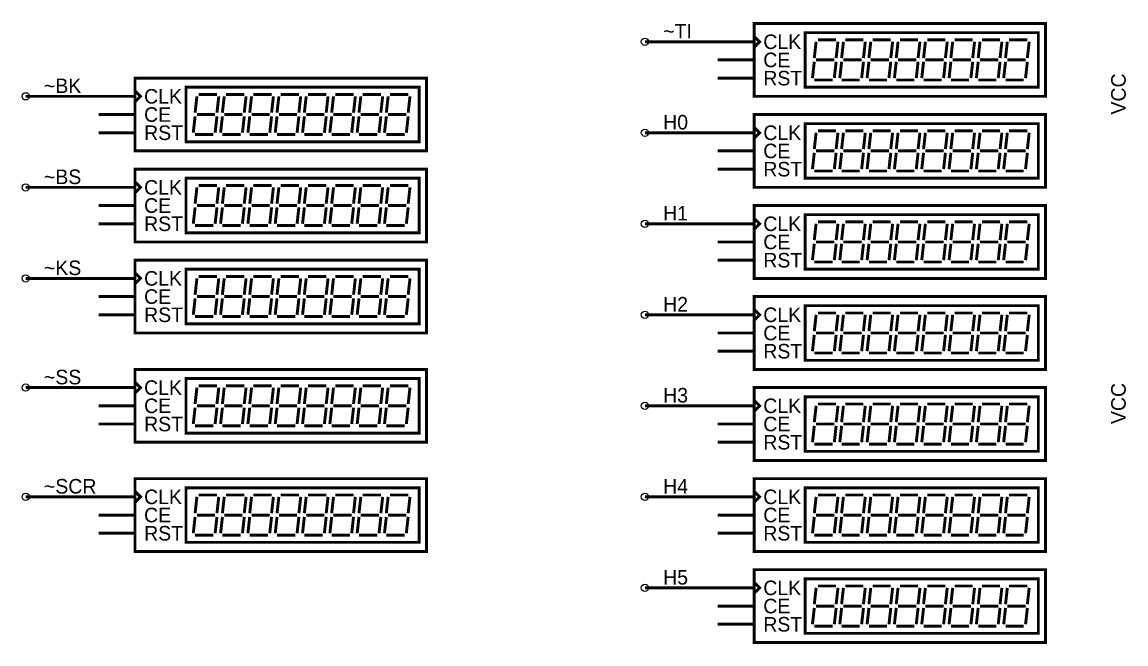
# Model space of a CAD drawing. Header units: inches. Extents: x -20.2 to 17.1, y -12.7 to 4.3.
# Drawn here: x -13.02 to -6.96, y -1.71 to 1.71 of the extents above; entities that cross this region are included whole.
import ezdxf

# ---------------------------------------------------------------- set-up
doc = ezdxf.new("R2010")
doc.units = ezdxf.units.IN
doc.layers.get('0').update_dxf_attribs({"linetype": 'CONTINUOUS'})

msp = doc.modelspace()

# ---------------------------------------------------------------- linework, layer by layer
at = {"const_width": 0.016}
for points in [[(-9, 1.3), (-7.4, 1.3), (-7.4, 1.7), (-9, 1.7), (-9, 1.3)], [(-9, 1.63), (-8.97, 1.6), (-9, 1.57), (-9, 1.63)], [(-8.72, 1.35), (-7.44, 1.35), (-7.44, 1.65), (-8.72, 1.65), (-8.72, 1.35)], [(-9.2, 1.6), (-9.6, 1.6)], [(-9.2, 1.6), (-9, 1.6)], [(-8.66, 1.6), (-8.67, 1.51)], [(-8.65, 1.61), (-8.55, 1.61)], [(-8.54, 1.6), (-8.55, 1.51)], [(-8.51, 1.6), (-8.52, 1.51)], [(-8.5, 1.61), (-8.4, 1.61)], [(-8.39, 1.6), (-8.4, 1.51)], [(-8.36, 1.6), (-8.37, 1.51)], [(-8.35, 1.61), (-8.25, 1.61)], [(-8.24, 1.6), (-8.25, 1.51)], [(-8.21, 1.6), (-8.22, 1.51)], [(-8.2, 1.61), (-8.1, 1.61)], [(-8.09, 1.6), (-8.1, 1.51)], [(-8.06, 1.6), (-8.07, 1.51)], [(-8.05, 1.61), (-7.95, 1.61)], [(-7.94, 1.6), (-7.95, 1.51)], [(-7.91, 1.6), (-7.92, 1.51)], [(-7.9, 1.61), (-7.8, 1.61)], [(-7.79, 1.6), (-7.8, 1.51)], [(-7.76, 1.6), (-7.77, 1.51)], [(-7.75, 1.61), (-7.65, 1.61)], [(-7.64, 1.6), (-7.65, 1.51)], [(-7.61, 1.6), (-7.62, 1.51)], [(-7.6, 1.61), (-7.5, 1.61)], [(-7.49, 1.6), (-7.5, 1.51)], [(-9.2, 1.5), (-9, 1.5)], [(-8.67, 1.49), (-8.68, 1.4)], [(-8.66, 1.5), (-8.56, 1.5)], [(-8.55, 1.49), (-8.56, 1.4)], [(-8.52, 1.49), (-8.53, 1.4)], [(-8.51, 1.5), (-8.41, 1.5)], [(-8.4, 1.49), (-8.41, 1.4)], [(-8.37, 1.49), (-8.38, 1.4)], [(-8.36, 1.5), (-8.26, 1.5)], [(-8.25, 1.49), (-8.26, 1.4)], [(-8.22, 1.49), (-8.23, 1.4)], [(-8.21, 1.5), (-8.11, 1.5)], [(-8.1, 1.49), (-8.11, 1.4)], [(-8.07, 1.49), (-8.08, 1.4)], [(-8.06, 1.5), (-7.96, 1.5)], [(-7.95, 1.49), (-7.96, 1.4)], [(-7.92, 1.49), (-7.93, 1.4)], [(-7.91, 1.5), (-7.81, 1.5)], [(-7.8, 1.49), (-7.81, 1.4)], [(-7.77, 1.49), (-7.78, 1.4)], [(-7.76, 1.5), (-7.66, 1.5)], [(-7.65, 1.49), (-7.66, 1.4)], [(-7.62, 1.49), (-7.63, 1.4)], [(-7.61, 1.5), (-7.51, 1.5)], [(-7.5, 1.49), (-7.51, 1.4)], [(-12.4, 1), (-10.8, 1), (-10.8, 1.4), (-12.4, 1.4), (-12.4, 1)], [(-9.2, 1.4), (-9, 1.4)], [(-8.67, 1.39), (-8.57, 1.39)], [(-8.52, 1.39), (-8.42, 1.39)], [(-8.37, 1.39), (-8.27, 1.39)], [(-8.22, 1.39), (-8.12, 1.39)], [(-8.07, 1.39), (-7.97, 1.39)], [(-7.92, 1.39), (-7.82, 1.39)], [(-7.77, 1.39), (-7.67, 1.39)], [(-7.62, 1.39), (-7.52, 1.39)], [(-12.4, 1.33), (-12.37, 1.3), (-12.4, 1.27), (-12.4, 1.33)], [(-12.12, 1.05), (-10.84, 1.05), (-10.84, 1.35), (-12.12, 1.35), (-12.12, 1.05)], [(-12.6, 1.3), (-13, 1.3)], [(-12.6, 1.3), (-12.4, 1.3)], [(-12.06, 1.3), (-12.07, 1.21)], [(-12.05, 1.31), (-11.95, 1.31)], [(-11.94, 1.3), (-11.95, 1.21)], [(-11.91, 1.3), (-11.92, 1.21)], [(-11.9, 1.31), (-11.8, 1.31)], [(-11.79, 1.3), (-11.8, 1.21)], [(-11.76, 1.3), (-11.77, 1.21)], [(-11.75, 1.31), (-11.65, 1.31)], [(-11.64, 1.3), (-11.65, 1.21)], [(-11.61, 1.3), (-11.62, 1.21)], [(-11.6, 1.31), (-11.5, 1.31)], [(-11.49, 1.3), (-11.5, 1.21)], [(-11.46, 1.3), (-11.47, 1.21)], [(-11.45, 1.31), (-11.35, 1.31)], [(-11.34, 1.3), (-11.35, 1.21)], [(-11.31, 1.3), (-11.32, 1.21)], [(-11.3, 1.31), (-11.2, 1.31)], [(-11.19, 1.3), (-11.2, 1.21)], [(-11.16, 1.3), (-11.17, 1.21)], [(-11.15, 1.31), (-11.05, 1.31)], [(-11.04, 1.3), (-11.05, 1.21)], [(-11.01, 1.3), (-11.02, 1.21)], [(-11, 1.31), (-10.9, 1.31)], [(-10.89, 1.3), (-10.9, 1.21)], [(-12.6, 1.2), (-12.4, 1.2)], [(-12.07, 1.19), (-12.08, 1.1)], [(-12.06, 1.2), (-11.96, 1.2)], [(-11.95, 1.19), (-11.96, 1.1)], [(-11.92, 1.19), (-11.93, 1.1)], [(-11.91, 1.2), (-11.81, 1.2)], [(-11.8, 1.19), (-11.81, 1.1)], [(-11.77, 1.19), (-11.78, 1.1)], [(-11.76, 1.2), (-11.66, 1.2)], [(-11.65, 1.19), (-11.66, 1.1)], [(-11.62, 1.19), (-11.63, 1.1)], [(-11.61, 1.2), (-11.51, 1.2)], [(-11.5, 1.19), (-11.51, 1.1)], [(-11.47, 1.19), (-11.48, 1.1)], [(-11.46, 1.2), (-11.36, 1.2)], [(-11.35, 1.19), (-11.36, 1.1)], [(-11.32, 1.19), (-11.33, 1.1)], [(-11.31, 1.2), (-11.21, 1.2)], [(-11.2, 1.19), (-11.21, 1.1)], [(-11.17, 1.19), (-11.18, 1.1)], [(-11.16, 1.2), (-11.06, 1.2)], [(-11.05, 1.19), (-11.06, 1.1)], [(-11.02, 1.19), (-11.03, 1.1)], [(-11.01, 1.2), (-10.91, 1.2)], [(-10.9, 1.19), (-10.91, 1.1)], [(-9, 0.8), (-7.4, 0.8), (-7.4, 1.2), (-9, 1.2), (-9, 0.8)], [(-8.72, 0.85), (-7.44, 0.85), (-7.44, 1.15), (-8.72, 1.15), (-8.72, 0.85)], [(-12.6, 1.1), (-12.4, 1.1)], [(-12.07, 1.09), (-11.97, 1.09)], [(-11.92, 1.09), (-11.82, 1.09)], [(-11.77, 1.09), (-11.67, 1.09)], [(-11.62, 1.09), (-11.52, 1.09)], [(-11.47, 1.09), (-11.37, 1.09)], [(-11.32, 1.09), (-11.22, 1.09)], [(-11.17, 1.09), (-11.07, 1.09)], [(-11.02, 1.09), (-10.92, 1.09)], [(-9.2, 1.1), (-9.6, 1.1)], [(-9.2, 1.1), (-9, 1.1)], [(-9, 1.13), (-8.97, 1.1), (-9, 1.07), (-9, 1.13)], [(-8.66, 1.1), (-8.67, 1.01)], [(-8.65, 1.11), (-8.55, 1.11)], [(-8.54, 1.1), (-8.55, 1.01)], [(-8.51, 1.1), (-8.52, 1.01)], [(-8.5, 1.11), (-8.4, 1.11)], [(-8.39, 1.1), (-8.4, 1.01)], [(-8.36, 1.1), (-8.37, 1.01)], [(-8.35, 1.11), (-8.25, 1.11)], [(-8.24, 1.1), (-8.25, 1.01)], [(-8.21, 1.1), (-8.22, 1.01)], [(-8.2, 1.11), (-8.1, 1.11)], [(-8.09, 1.1), (-8.1, 1.01)], [(-8.06, 1.1), (-8.07, 1.01)], [(-8.05, 1.11), (-7.95, 1.11)], [(-7.94, 1.1), (-7.95, 1.01)], [(-7.91, 1.1), (-7.92, 1.01)], [(-7.9, 1.11), (-7.8, 1.11)], [(-7.79, 1.1), (-7.8, 1.01)], [(-7.76, 1.1), (-7.77, 1.01)], [(-7.75, 1.11), (-7.65, 1.11)], [(-7.64, 1.1), (-7.65, 1.01)], [(-7.61, 1.1), (-7.62, 1.01)], [(-7.6, 1.11), (-7.5, 1.11)], [(-7.49, 1.1), (-7.5, 1.01)], [(-9.2, 1), (-9, 1)], [(-8.67, 0.99), (-8.68, 0.9)], [(-8.66, 1), (-8.56, 1)], [(-8.55, 0.99), (-8.56, 0.9)], [(-8.52, 0.99), (-8.53, 0.9)], [(-8.51, 1), (-8.41, 1)], [(-8.4, 0.99), (-8.41, 0.9)], [(-8.37, 0.99), (-8.38, 0.9)], [(-8.36, 1), (-8.26, 1)], [(-8.25, 0.99), (-8.26, 0.9)], [(-8.22, 0.99), (-8.23, 0.9)], [(-8.21, 1), (-8.11, 1)], [(-8.1, 0.99), (-8.11, 0.9)], [(-8.07, 0.99), (-8.08, 0.9)], [(-8.06, 1), (-7.96, 1)], [(-7.95, 0.99), (-7.96, 0.9)], [(-7.92, 0.99), (-7.93, 0.9)], [(-7.91, 1), (-7.81, 1)], [(-7.8, 0.99), (-7.81, 0.9)], [(-7.77, 0.99), (-7.78, 0.9)], [(-7.76, 1), (-7.66, 1)], [(-7.65, 0.99), (-7.66, 0.9)], [(-7.62, 0.99), (-7.63, 0.9)], [(-7.61, 1), (-7.51, 1)], [(-7.5, 0.99), (-7.51, 0.9)], [(-12.4, 0.5), (-10.8, 0.5), (-10.8, 0.9), (-12.4, 0.9), (-12.4, 0.5)], [(-12.12, 0.55), (-10.84, 0.55), (-10.84, 0.85), (-12.12, 0.85), (-12.12, 0.55)], [(-9.2, 0.9), (-9, 0.9)], [(-8.67, 0.89), (-8.57, 0.89)], [(-8.52, 0.89), (-8.42, 0.89)], [(-8.37, 0.89), (-8.27, 0.89)], [(-8.22, 0.89), (-8.12, 0.89)], [(-8.07, 0.89), (-7.97, 0.89)], [(-7.92, 0.89), (-7.82, 0.89)], [(-7.77, 0.89), (-7.67, 0.89)], [(-7.62, 0.89), (-7.52, 0.89)], [(-12.6, 0.8), (-13, 0.8)], [(-12.6, 0.8), (-12.4, 0.8)], [(-12.4, 0.83), (-12.37, 0.8), (-12.4, 0.77), (-12.4, 0.83)], [(-12.06, 0.8), (-12.07, 0.71)], [(-12.05, 0.81), (-11.95, 0.81)], [(-11.94, 0.8), (-11.95, 0.71)], [(-11.91, 0.8), (-11.92, 0.71)], [(-11.9, 0.81), (-11.8, 0.81)], [(-11.79, 0.8), (-11.8, 0.71)], [(-11.76, 0.8), (-11.77, 0.71)], [(-11.75, 0.81), (-11.65, 0.81)], [(-11.64, 0.8), (-11.65, 0.71)], [(-11.61, 0.8), (-11.62, 0.71)], [(-11.6, 0.81), (-11.5, 0.81)], [(-11.49, 0.8), (-11.5, 0.71)], [(-11.46, 0.8), (-11.47, 0.71)], [(-11.45, 0.81), (-11.35, 0.81)], [(-11.34, 0.8), (-11.35, 0.71)], [(-11.31, 0.8), (-11.32, 0.71)], [(-11.3, 0.81), (-11.2, 0.81)], [(-11.19, 0.8), (-11.2, 0.71)], [(-11.16, 0.8), (-11.17, 0.71)], [(-11.15, 0.81), (-11.05, 0.81)], [(-11.04, 0.8), (-11.05, 0.71)], [(-11.01, 0.8), (-11.02, 0.71)], [(-11, 0.81), (-10.9, 0.81)], [(-10.89, 0.8), (-10.9, 0.71)], [(-12.6, 0.7), (-12.4, 0.7)], [(-12.07, 0.69), (-12.08, 0.6)], [(-12.06, 0.7), (-11.96, 0.7)], [(-11.95, 0.69), (-11.96, 0.6)], [(-11.92, 0.69), (-11.93, 0.6)], [(-11.91, 0.7), (-11.81, 0.7)], [(-11.8, 0.69), (-11.81, 0.6)], [(-11.77, 0.69), (-11.78, 0.6)], [(-11.76, 0.7), (-11.66, 0.7)], [(-11.65, 0.69), (-11.66, 0.6)], [(-11.62, 0.69), (-11.63, 0.6)], [(-11.61, 0.7), (-11.51, 0.7)], [(-11.5, 0.69), (-11.51, 0.6)], [(-11.47, 0.69), (-11.48, 0.6)], [(-11.46, 0.7), (-11.36, 0.7)], [(-11.35, 0.69), (-11.36, 0.6)], [(-11.32, 0.69), (-11.33, 0.6)], [(-11.31, 0.7), (-11.21, 0.7)], [(-11.2, 0.69), (-11.21, 0.6)], [(-11.17, 0.69), (-11.18, 0.6)], [(-11.16, 0.7), (-11.06, 0.7)], [(-11.05, 0.69), (-11.06, 0.6)], [(-11.02, 0.69), (-11.03, 0.6)], [(-11.01, 0.7), (-10.91, 0.7)], [(-10.9, 0.69), (-10.91, 0.6)], [(-9, 0.3), (-7.4, 0.3), (-7.4, 0.7), (-9, 0.7), (-9, 0.3)], [(-12.6, 0.6), (-12.4, 0.6)], [(-9.2, 0.6), (-9.6, 0.6)], [(-9.2, 0.6), (-9, 0.6)], [(-9, 0.63), (-8.97, 0.6), (-9, 0.57), (-9, 0.63)], [(-8.72, 0.35), (-7.44, 0.35), (-7.44, 0.65), (-8.72, 0.65), (-8.72, 0.35)], [(-8.66, 0.6), (-8.67, 0.51)], [(-8.65, 0.61), (-8.55, 0.61)], [(-8.54, 0.6), (-8.55, 0.51)], [(-8.51, 0.6), (-8.52, 0.51)], [(-8.5, 0.61), (-8.4, 0.61)], [(-8.39, 0.6), (-8.4, 0.51)], [(-8.36, 0.6), (-8.37, 0.51)], [(-8.35, 0.61), (-8.25, 0.61)], [(-8.24, 0.6), (-8.25, 0.51)], [(-8.21, 0.6), (-8.22, 0.51)], [(-8.2, 0.61), (-8.1, 0.61)], [(-8.09, 0.6), (-8.1, 0.51)], [(-8.06, 0.6), (-8.07, 0.51)], [(-8.05, 0.61), (-7.95, 0.61)], [(-7.94, 0.6), (-7.95, 0.51)], [(-7.91, 0.6), (-7.92, 0.51)], [(-7.9, 0.61), (-7.8, 0.61)], [(-7.79, 0.6), (-7.8, 0.51)], [(-7.76, 0.6), (-7.77, 0.51)], [(-7.75, 0.61), (-7.65, 0.61)], [(-7.64, 0.6), (-7.65, 0.51)], [(-7.61, 0.6), (-7.62, 0.51)], [(-7.6, 0.61), (-7.5, 0.61)], [(-7.49, 0.6), (-7.5, 0.51)], [(-12.07, 0.59), (-11.97, 0.59)], [(-11.92, 0.59), (-11.82, 0.59)], [(-11.77, 0.59), (-11.67, 0.59)], [(-11.62, 0.59), (-11.52, 0.59)], [(-11.47, 0.59), (-11.37, 0.59)], [(-11.32, 0.59), (-11.22, 0.59)], [(-11.17, 0.59), (-11.07, 0.59)], [(-11.02, 0.59), (-10.92, 0.59)], [(-9.2, 0.5), (-9, 0.5)], [(-8.67, 0.49), (-8.68, 0.4)], [(-8.66, 0.5), (-8.56, 0.5)], [(-8.55, 0.49), (-8.56, 0.4)], [(-8.52, 0.49), (-8.53, 0.4)], [(-8.51, 0.5), (-8.41, 0.5)], [(-8.4, 0.49), (-8.41, 0.4)], [(-8.37, 0.49), (-8.38, 0.4)], [(-8.36, 0.5), (-8.26, 0.5)], [(-8.25, 0.49), (-8.26, 0.4)], [(-8.22, 0.49), (-8.23, 0.4)], [(-8.21, 0.5), (-8.11, 0.5)], [(-8.1, 0.49), (-8.11, 0.4)], [(-8.07, 0.49), (-8.08, 0.4)], [(-8.06, 0.5), (-7.96, 0.5)], [(-7.95, 0.49), (-7.96, 0.4)], [(-7.92, 0.49), (-7.93, 0.4)], [(-7.91, 0.5), (-7.81, 0.5)], [(-7.8, 0.49), (-7.81, 0.4)], [(-7.77, 0.49), (-7.78, 0.4)], [(-7.76, 0.5), (-7.66, 0.5)], [(-7.65, 0.49), (-7.66, 0.4)], [(-7.62, 0.49), (-7.63, 0.4)], [(-7.61, 0.5), (-7.51, 0.5)], [(-7.5, 0.49), (-7.51, 0.4)], [(-12.4, 0), (-10.8, 0), (-10.8, 0.4), (-12.4, 0.4), (-12.4, 0)], [(-9.2, 0.4), (-9, 0.4)], [(-8.67, 0.39), (-8.57, 0.39)], [(-8.52, 0.39), (-8.42, 0.39)], [(-8.37, 0.39), (-8.27, 0.39)], [(-8.22, 0.39), (-8.12, 0.39)], [(-8.07, 0.39), (-7.97, 0.39)], [(-7.92, 0.39), (-7.82, 0.39)], [(-7.77, 0.39), (-7.67, 0.39)], [(-7.62, 0.39), (-7.52, 0.39)], [(-12.6, 0.3), (-13, 0.3)], [(-12.6, 0.3), (-12.4, 0.3)], [(-12.4, 0.33), (-12.37, 0.3), (-12.4, 0.27), (-12.4, 0.33)], [(-12.12, 0.05), (-10.84, 0.05), (-10.84, 0.35), (-12.12, 0.35), (-12.12, 0.05)], [(-12.06, 0.3), (-12.07, 0.21)], [(-12.05, 0.31), (-11.95, 0.31)], [(-11.94, 0.3), (-11.95, 0.21)], [(-11.91, 0.3), (-11.92, 0.21)], [(-11.9, 0.31), (-11.8, 0.31)], [(-11.79, 0.3), (-11.8, 0.21)], [(-11.76, 0.3), (-11.77, 0.21)], [(-11.75, 0.31), (-11.65, 0.31)], [(-11.64, 0.3), (-11.65, 0.21)], [(-11.61, 0.3), (-11.62, 0.21)], [(-11.6, 0.31), (-11.5, 0.31)], [(-11.49, 0.3), (-11.5, 0.21)], [(-11.46, 0.3), (-11.47, 0.21)], [(-11.45, 0.31), (-11.35, 0.31)], [(-11.34, 0.3), (-11.35, 0.21)], [(-11.31, 0.3), (-11.32, 0.21)], [(-11.3, 0.31), (-11.2, 0.31)], [(-11.19, 0.3), (-11.2, 0.21)], [(-11.16, 0.3), (-11.17, 0.21)], [(-11.15, 0.31), (-11.05, 0.31)], [(-11.04, 0.3), (-11.05, 0.21)], [(-11.01, 0.3), (-11.02, 0.21)], [(-11, 0.31), (-10.9, 0.31)], [(-10.89, 0.3), (-10.9, 0.21)], [(-12.6, 0.2), (-12.4, 0.2)], [(-12.07, 0.19), (-12.08, 0.1)], [(-12.06, 0.2), (-11.96, 0.2)], [(-11.95, 0.19), (-11.96, 0.1)], [(-11.92, 0.19), (-11.93, 0.1)], [(-11.91, 0.2), (-11.81, 0.2)], [(-11.8, 0.19), (-11.81, 0.1)], [(-11.77, 0.19), (-11.78, 0.1)], [(-11.76, 0.2), (-11.66, 0.2)], [(-11.65, 0.19), (-11.66, 0.1)], [(-11.62, 0.19), (-11.63, 0.1)], [(-11.61, 0.2), (-11.51, 0.2)], [(-11.5, 0.19), (-11.51, 0.1)], [(-11.47, 0.19), (-11.48, 0.1)], [(-11.46, 0.2), (-11.36, 0.2)], [(-11.35, 0.19), (-11.36, 0.1)], [(-11.32, 0.19), (-11.33, 0.1)], [(-11.31, 0.2), (-11.21, 0.2)], [(-11.2, 0.19), (-11.21, 0.1)], [(-11.17, 0.19), (-11.18, 0.1)], [(-11.16, 0.2), (-11.06, 0.2)], [(-11.05, 0.19), (-11.06, 0.1)], [(-11.02, 0.19), (-11.03, 0.1)], [(-11.01, 0.2), (-10.91, 0.2)], [(-10.9, 0.19), (-10.91, 0.1)], [(-9, -0.2), (-7.4, -0.2), (-7.4, 0.2), (-9, 0.2), (-9, -0.2)], [(-9, 0.13), (-8.97, 0.1), (-9, 0.07), (-9, 0.13)], [(-8.72, -0.15), (-7.44, -0.15), (-7.44, 0.15), (-8.72, 0.15), (-8.72, -0.15)], [(-12.6, 0.1), (-12.4, 0.1)], [(-12.07, 0.09), (-11.97, 0.09)], [(-11.92, 0.09), (-11.82, 0.09)], [(-11.77, 0.09), (-11.67, 0.09)], [(-11.62, 0.09), (-11.52, 0.09)], [(-11.47, 0.09), (-11.37, 0.09)], [(-11.32, 0.09), (-11.22, 0.09)], [(-11.17, 0.09), (-11.07, 0.09)], [(-11.02, 0.09), (-10.92, 0.09)], [(-9.2, 0.1), (-9.6, 0.1)], [(-9.2, 0.1), (-9, 0.1)], [(-8.66, 0.1), (-8.67, 0.01)], [(-8.65, 0.11), (-8.55, 0.11)], [(-8.54, 0.1), (-8.55, 0.01)], [(-8.51, 0.1), (-8.52, 0.01)], [(-8.5, 0.11), (-8.4, 0.11)], [(-8.39, 0.1), (-8.4, 0.01)], [(-8.36, 0.1), (-8.37, 0.01)], [(-8.35, 0.11), (-8.25, 0.11)], [(-8.24, 0.1), (-8.25, 0.01)], [(-8.21, 0.1), (-8.22, 0.01)], [(-8.2, 0.11), (-8.1, 0.11)], [(-8.09, 0.1), (-8.1, 0.01)], [(-8.06, 0.1), (-8.07, 0.01)], [(-8.05, 0.11), (-7.95, 0.11)], [(-7.94, 0.1), (-7.95, 0.01)], [(-7.91, 0.1), (-7.92, 0.01)], [(-7.9, 0.11), (-7.8, 0.11)], [(-7.79, 0.1), (-7.8, 0.01)], [(-7.76, 0.1), (-7.77, 0.01)], [(-7.75, 0.11), (-7.65, 0.11)], [(-7.64, 0.1), (-7.65, 0.01)], [(-7.61, 0.1), (-7.62, 0.01)], [(-7.6, 0.11), (-7.5, 0.11)], [(-7.49, 0.1), (-7.5, 0.01)], [(-9.2, 0), (-9, 0)], [(-8.66, 0), (-8.56, 0)], [(-8.51, 0), (-8.41, 0)], [(-8.36, 0), (-8.26, 0)], [(-8.21, 0), (-8.11, 0)], [(-8.06, 0), (-7.96, 0)], [(-7.91, 0), (-7.81, 0)], [(-7.76, 0), (-7.66, 0)], [(-7.61, 0), (-7.51, 0)], [(-8.67, -0.01), (-8.68, -0.1)], [(-8.55, -0.01), (-8.56, -0.1)], [(-8.52, -0.01), (-8.53, -0.1)], [(-8.4, -0.01), (-8.41, -0.1)], [(-8.37, -0.01), (-8.38, -0.1)], [(-8.25, -0.01), (-8.26, -0.1)], [(-8.22, -0.01), (-8.23, -0.1)], [(-8.1, -0.01), (-8.11, -0.1)], [(-8.07, -0.01), (-8.08, -0.1)], [(-7.95, -0.01), (-7.96, -0.1)], [(-7.92, -0.01), (-7.93, -0.1)], [(-7.8, -0.01), (-7.81, -0.1)], [(-7.77, -0.01), (-7.78, -0.1)], [(-7.65, -0.01), (-7.66, -0.1)], [(-7.62, -0.01), (-7.63, -0.1)], [(-7.5, -0.01), (-7.51, -0.1)], [(-9.2, -0.1), (-9, -0.1)], [(-8.67, -0.11), (-8.57, -0.11)], [(-8.52, -0.11), (-8.42, -0.11)], [(-8.37, -0.11), (-8.27, -0.11)], [(-8.22, -0.11), (-8.12, -0.11)], [(-8.07, -0.11), (-7.97, -0.11)], [(-7.92, -0.11), (-7.82, -0.11)], [(-7.77, -0.11), (-7.67, -0.11)], [(-7.62, -0.11), (-7.52, -0.11)], [(-12.4, -0.6), (-10.8, -0.6), (-10.8, -0.2), (-12.4, -0.2), (-12.4, -0.6)], [(-12.12, -0.55), (-10.84, -0.55), (-10.84, -0.25), (-12.12, -0.25), (-12.12, -0.55)], [(-12.6, -0.3), (-13, -0.3)], [(-12.6, -0.3), (-12.4, -0.3)], [(-12.4, -0.27), (-12.37, -0.3), (-12.4, -0.33), (-12.4, -0.27)], [(-12.06, -0.3), (-12.07, -0.39)], [(-12.05, -0.29), (-11.95, -0.29)], [(-11.94, -0.3), (-11.95, -0.39)], [(-11.91, -0.3), (-11.92, -0.39)], [(-11.9, -0.29), (-11.8, -0.29)], [(-11.79, -0.3), (-11.8, -0.39)], [(-11.76, -0.3), (-11.77, -0.39)], [(-11.75, -0.29), (-11.65, -0.29)], [(-11.64, -0.3), (-11.65, -0.39)], [(-11.61, -0.3), (-11.62, -0.39)], [(-11.6, -0.29), (-11.5, -0.29)], [(-11.49, -0.3), (-11.5, -0.39)], [(-11.46, -0.3), (-11.47, -0.39)], [(-11.45, -0.29), (-11.35, -0.29)], [(-11.34, -0.3), (-11.35, -0.39)], [(-11.31, -0.3), (-11.32, -0.39)], [(-11.3, -0.29), (-11.2, -0.29)], [(-11.19, -0.3), (-11.2, -0.39)], [(-11.16, -0.3), (-11.17, -0.39)], [(-11.15, -0.29), (-11.05, -0.29)], [(-11.04, -0.3), (-11.05, -0.39)], [(-11.01, -0.3), (-11.02, -0.39)], [(-11, -0.29), (-10.9, -0.29)], [(-10.89, -0.3), (-10.9, -0.39)], [(-9, -0.7), (-7.4, -0.7), (-7.4, -0.3), (-9, -0.3), (-9, -0.7)], [(-9, -0.37), (-8.97, -0.4), (-9, -0.43), (-9, -0.37)], [(-8.72, -0.65), (-7.44, -0.65), (-7.44, -0.35), (-8.72, -0.35), (-8.72, -0.65)], [(-12.6, -0.4), (-12.4, -0.4)], [(-12.07, -0.41), (-12.08, -0.5)], [(-12.06, -0.4), (-11.96, -0.4)], [(-11.95, -0.41), (-11.96, -0.5)], [(-11.92, -0.41), (-11.93, -0.5)], [(-11.91, -0.4), (-11.81, -0.4)], [(-11.8, -0.41), (-11.81, -0.5)], [(-11.77, -0.41), (-11.78, -0.5)], [(-11.76, -0.4), (-11.66, -0.4)], [(-11.65, -0.41), (-11.66, -0.5)], [(-11.62, -0.41), (-11.63, -0.5)], [(-11.61, -0.4), (-11.51, -0.4)], [(-11.5, -0.41), (-11.51, -0.5)], [(-11.47, -0.41), (-11.48, -0.5)], [(-11.46, -0.4), (-11.36, -0.4)], [(-11.35, -0.41), (-11.36, -0.5)], [(-11.32, -0.41), (-11.33, -0.5)], [(-11.31, -0.4), (-11.21, -0.4)], [(-11.2, -0.41), (-11.21, -0.5)], [(-11.17, -0.41), (-11.18, -0.5)], [(-11.16, -0.4), (-11.06, -0.4)], [(-11.05, -0.41), (-11.06, -0.5)], [(-11.02, -0.41), (-11.03, -0.5)], [(-11.01, -0.4), (-10.91, -0.4)], [(-10.9, -0.41), (-10.91, -0.5)], [(-9.2, -0.4), (-9.6, -0.4)], [(-9.2, -0.4), (-9, -0.4)], [(-8.66, -0.4), (-8.67, -0.49)], [(-8.65, -0.39), (-8.55, -0.39)], [(-8.54, -0.4), (-8.55, -0.49)], [(-8.51, -0.4), (-8.52, -0.49)], [(-8.5, -0.39), (-8.4, -0.39)], [(-8.39, -0.4), (-8.4, -0.49)], [(-8.36, -0.4), (-8.37, -0.49)], [(-8.35, -0.39), (-8.25, -0.39)], [(-8.24, -0.4), (-8.25, -0.49)], [(-8.21, -0.4), (-8.22, -0.49)], [(-8.2, -0.39), (-8.1, -0.39)], [(-8.09, -0.4), (-8.1, -0.49)], [(-8.06, -0.4), (-8.07, -0.49)], [(-8.05, -0.39), (-7.95, -0.39)], [(-7.94, -0.4), (-7.95, -0.49)], [(-7.91, -0.4), (-7.92, -0.49)], [(-7.9, -0.39), (-7.8, -0.39)], [(-7.79, -0.4), (-7.8, -0.49)], [(-7.76, -0.4), (-7.77, -0.49)], [(-7.75, -0.39), (-7.65, -0.39)], [(-7.64, -0.4), (-7.65, -0.49)], [(-7.61, -0.4), (-7.62, -0.49)], [(-7.6, -0.39), (-7.5, -0.39)], [(-7.49, -0.4), (-7.5, -0.49)], [(-12.6, -0.5), (-12.4, -0.5)], [(-12.07, -0.51), (-11.97, -0.51)], [(-11.92, -0.51), (-11.82, -0.51)], [(-11.77, -0.51), (-11.67, -0.51)], [(-11.62, -0.51), (-11.52, -0.51)], [(-11.47, -0.51), (-11.37, -0.51)], [(-11.32, -0.51), (-11.22, -0.51)], [(-11.17, -0.51), (-11.07, -0.51)], [(-11.02, -0.51), (-10.92, -0.51)], [(-9.2, -0.5), (-9, -0.5)], [(-8.67, -0.51), (-8.68, -0.6)], [(-8.66, -0.5), (-8.56, -0.5)], [(-8.55, -0.51), (-8.56, -0.6)], [(-8.52, -0.51), (-8.53, -0.6)], [(-8.51, -0.5), (-8.41, -0.5)], [(-8.4, -0.51), (-8.41, -0.6)], [(-8.37, -0.51), (-8.38, -0.6)], [(-8.36, -0.5), (-8.26, -0.5)], [(-8.25, -0.51), (-8.26, -0.6)], [(-8.22, -0.51), (-8.23, -0.6)], [(-8.21, -0.5), (-8.11, -0.5)], [(-8.1, -0.51), (-8.11, -0.6)], [(-8.07, -0.51), (-8.08, -0.6)], [(-8.06, -0.5), (-7.96, -0.5)], [(-7.95, -0.51), (-7.96, -0.6)], [(-7.92, -0.51), (-7.93, -0.6)], [(-7.91, -0.5), (-7.81, -0.5)], [(-7.8, -0.51), (-7.81, -0.6)], [(-7.77, -0.51), (-7.78, -0.6)], [(-7.76, -0.5), (-7.66, -0.5)], [(-7.65, -0.51), (-7.66, -0.6)], [(-7.62, -0.51), (-7.63, -0.6)], [(-7.61, -0.5), (-7.51, -0.5)], [(-7.5, -0.51), (-7.51, -0.6)], [(-9.2, -0.6), (-9, -0.6)], [(-8.67, -0.61), (-8.57, -0.61)], [(-8.52, -0.61), (-8.42, -0.61)], [(-8.37, -0.61), (-8.27, -0.61)], [(-8.22, -0.61), (-8.12, -0.61)], [(-8.07, -0.61), (-7.97, -0.61)], [(-7.92, -0.61), (-7.82, -0.61)], [(-7.77, -0.61), (-7.67, -0.61)], [(-7.62, -0.61), (-7.52, -0.61)], [(-12.4, -1.2), (-10.8, -1.2), (-10.8, -0.8), (-12.4, -0.8), (-12.4, -1.2)], [(-12.12, -1.15), (-10.84, -1.15), (-10.84, -0.85), (-12.12, -0.85), (-12.12, -1.15)], [(-9, -1.2), (-7.4, -1.2), (-7.4, -0.8), (-9, -0.8), (-9, -1.2)], [(-8.72, -1.15), (-7.44, -1.15), (-7.44, -0.85), (-8.72, -0.85), (-8.72, -1.15)], [(-12.6, -0.9), (-13, -0.9)], [(-12.6, -0.9), (-12.4, -0.9)], [(-12.4, -0.87), (-12.37, -0.9), (-12.4, -0.93), (-12.4, -0.87)], [(-12.06, -0.9), (-12.07, -0.99)], [(-12.05, -0.89), (-11.95, -0.89)], [(-11.94, -0.9), (-11.95, -0.99)], [(-11.91, -0.9), (-11.92, -0.99)], [(-11.9, -0.89), (-11.8, -0.89)], [(-11.79, -0.9), (-11.8, -0.99)], [(-11.76, -0.9), (-11.77, -0.99)], [(-11.75, -0.89), (-11.65, -0.89)], [(-11.64, -0.9), (-11.65, -0.99)], [(-11.61, -0.9), (-11.62, -0.99)], [(-11.6, -0.89), (-11.5, -0.89)], [(-11.49, -0.9), (-11.5, -0.99)], [(-11.46, -0.9), (-11.47, -0.99)], [(-11.45, -0.89), (-11.35, -0.89)], [(-11.34, -0.9), (-11.35, -0.99)], [(-11.31, -0.9), (-11.32, -0.99)], [(-11.3, -0.89), (-11.2, -0.89)], [(-11.19, -0.9), (-11.2, -0.99)], [(-11.16, -0.9), (-11.17, -0.99)], [(-11.15, -0.89), (-11.05, -0.89)], [(-11.04, -0.9), (-11.05, -0.99)], [(-11.01, -0.9), (-11.02, -0.99)], [(-11, -0.89), (-10.9, -0.89)], [(-10.89, -0.9), (-10.9, -0.99)], [(-9.2, -0.9), (-9.6, -0.9)], [(-9.2, -0.9), (-9, -0.9)], [(-9, -0.87), (-8.97, -0.9), (-9, -0.93), (-9, -0.87)], [(-8.66, -0.9), (-8.67, -0.99)], [(-8.65, -0.89), (-8.55, -0.89)], [(-8.54, -0.9), (-8.55, -0.99)], [(-8.51, -0.9), (-8.52, -0.99)], [(-8.5, -0.89), (-8.4, -0.89)], [(-8.39, -0.9), (-8.4, -0.99)], [(-8.36, -0.9), (-8.37, -0.99)], [(-8.35, -0.89), (-8.25, -0.89)], [(-8.24, -0.9), (-8.25, -0.99)], [(-8.21, -0.9), (-8.22, -0.99)], [(-8.2, -0.89), (-8.1, -0.89)], [(-8.09, -0.9), (-8.1, -0.99)], [(-8.06, -0.9), (-8.07, -0.99)], [(-8.05, -0.89), (-7.95, -0.89)], [(-7.94, -0.9), (-7.95, -0.99)], [(-7.91, -0.9), (-7.92, -0.99)], [(-7.9, -0.89), (-7.8, -0.89)], [(-7.79, -0.9), (-7.8, -0.99)], [(-7.76, -0.9), (-7.77, -0.99)], [(-7.75, -0.89), (-7.65, -0.89)], [(-7.64, -0.9), (-7.65, -0.99)], [(-7.61, -0.9), (-7.62, -0.99)], [(-7.6, -0.89), (-7.5, -0.89)], [(-7.49, -0.9), (-7.5, -0.99)], [(-12.6, -1), (-12.4, -1)], [(-12.07, -1.01), (-12.08, -1.1)], [(-12.06, -1), (-11.96, -1)], [(-11.95, -1.01), (-11.96, -1.1)], [(-11.92, -1.01), (-11.93, -1.1)], [(-11.91, -1), (-11.81, -1)], [(-11.8, -1.01), (-11.81, -1.1)], [(-11.77, -1.01), (-11.78, -1.1)], [(-11.76, -1), (-11.66, -1)], [(-11.65, -1.01), (-11.66, -1.1)], [(-11.62, -1.01), (-11.63, -1.1)], [(-11.61, -1), (-11.51, -1)], [(-11.5, -1.01), (-11.51, -1.1)], [(-11.47, -1.01), (-11.48, -1.1)], [(-11.46, -1), (-11.36, -1)], [(-11.35, -1.01), (-11.36, -1.1)], [(-11.32, -1.01), (-11.33, -1.1)], [(-11.31, -1), (-11.21, -1)], [(-11.2, -1.01), (-11.21, -1.1)], [(-11.17, -1.01), (-11.18, -1.1)], [(-11.16, -1), (-11.06, -1)], [(-11.05, -1.01), (-11.06, -1.1)], [(-11.02, -1.01), (-11.03, -1.1)], [(-11.01, -1), (-10.91, -1)], [(-10.9, -1.01), (-10.91, -1.1)], [(-9.2, -1), (-9, -1)], [(-8.67, -1.01), (-8.68, -1.1)], [(-8.66, -1), (-8.56, -1)], [(-8.55, -1.01), (-8.56, -1.1)], [(-8.52, -1.01), (-8.53, -1.1)], [(-8.51, -1), (-8.41, -1)], [(-8.4, -1.01), (-8.41, -1.1)], [(-8.37, -1.01), (-8.38, -1.1)], [(-8.36, -1), (-8.26, -1)], [(-8.25, -1.01), (-8.26, -1.1)], [(-8.22, -1.01), (-8.23, -1.1)], [(-8.21, -1), (-8.11, -1)], [(-8.1, -1.01), (-8.11, -1.1)], [(-8.07, -1.01), (-8.08, -1.1)], [(-8.06, -1), (-7.96, -1)], [(-7.95, -1.01), (-7.96, -1.1)], [(-7.92, -1.01), (-7.93, -1.1)], [(-7.91, -1), (-7.81, -1)], [(-7.8, -1.01), (-7.81, -1.1)], [(-7.77, -1.01), (-7.78, -1.1)], [(-7.76, -1), (-7.66, -1)], [(-7.65, -1.01), (-7.66, -1.1)], [(-7.62, -1.01), (-7.63, -1.1)], [(-7.61, -1), (-7.51, -1)], [(-7.5, -1.01), (-7.51, -1.1)], [(-12.6, -1.1), (-12.4, -1.1)], [(-12.07, -1.11), (-11.97, -1.11)], [(-11.92, -1.11), (-11.82, -1.11)], [(-11.77, -1.11), (-11.67, -1.11)], [(-11.62, -1.11), (-11.52, -1.11)], [(-11.47, -1.11), (-11.37, -1.11)], [(-11.32, -1.11), (-11.22, -1.11)], [(-11.17, -1.11), (-11.07, -1.11)], [(-11.02, -1.11), (-10.92, -1.11)], [(-9.2, -1.1), (-9, -1.1)], [(-8.67, -1.11), (-8.57, -1.11)], [(-8.52, -1.11), (-8.42, -1.11)], [(-8.37, -1.11), (-8.27, -1.11)], [(-8.22, -1.11), (-8.12, -1.11)], [(-8.07, -1.11), (-7.97, -1.11)], [(-7.92, -1.11), (-7.82, -1.11)], [(-7.77, -1.11), (-7.67, -1.11)], [(-7.62, -1.11), (-7.52, -1.11)], [(-9, -1.7), (-7.4, -1.7), (-7.4, -1.3), (-9, -1.3), (-9, -1.7)], [(-9.2, -1.4), (-9.6, -1.4)], [(-9.2, -1.4), (-9, -1.4)], [(-9, -1.37), (-8.97, -1.4), (-9, -1.43), (-9, -1.37)], [(-8.72, -1.65), (-7.44, -1.65), (-7.44, -1.35), (-8.72, -1.35), (-8.72, -1.65)], [(-8.66, -1.4), (-8.67, -1.49)], [(-8.65, -1.39), (-8.55, -1.39)], [(-8.54, -1.4), (-8.55, -1.49)], [(-8.51, -1.4), (-8.52, -1.49)], [(-8.5, -1.39), (-8.4, -1.39)], [(-8.39, -1.4), (-8.4, -1.49)], [(-8.36, -1.4), (-8.37, -1.49)], [(-8.35, -1.39), (-8.25, -1.39)], [(-8.24, -1.4), (-8.25, -1.49)], [(-8.21, -1.4), (-8.22, -1.49)], [(-8.2, -1.39), (-8.1, -1.39)], [(-8.09, -1.4), (-8.1, -1.49)], [(-8.06, -1.4), (-8.07, -1.49)], [(-8.05, -1.39), (-7.95, -1.39)], [(-7.94, -1.4), (-7.95, -1.49)], [(-7.91, -1.4), (-7.92, -1.49)], [(-7.9, -1.39), (-7.8, -1.39)], [(-7.79, -1.4), (-7.8, -1.49)], [(-7.76, -1.4), (-7.77, -1.49)], [(-7.75, -1.39), (-7.65, -1.39)], [(-7.64, -1.4), (-7.65, -1.49)], [(-7.61, -1.4), (-7.62, -1.49)], [(-7.6, -1.39), (-7.5, -1.39)], [(-7.49, -1.4), (-7.5, -1.49)], [(-9.2, -1.5), (-9, -1.5)], [(-8.67, -1.51), (-8.68, -1.6)], [(-8.66, -1.5), (-8.56, -1.5)], [(-8.55, -1.51), (-8.56, -1.6)], [(-8.52, -1.51), (-8.53, -1.6)], [(-8.51, -1.5), (-8.41, -1.5)], [(-8.4, -1.51), (-8.41, -1.6)], [(-8.37, -1.51), (-8.38, -1.6)], [(-8.36, -1.5), (-8.26, -1.5)], [(-8.25, -1.51), (-8.26, -1.6)], [(-8.22, -1.51), (-8.23, -1.6)], [(-8.21, -1.5), (-8.11, -1.5)], [(-8.1, -1.51), (-8.11, -1.6)], [(-8.07, -1.51), (-8.08, -1.6)], [(-8.06, -1.5), (-7.96, -1.5)], [(-7.95, -1.51), (-7.96, -1.6)], [(-7.92, -1.51), (-7.93, -1.6)], [(-7.91, -1.5), (-7.81, -1.5)], [(-7.8, -1.51), (-7.81, -1.6)], [(-7.77, -1.51), (-7.78, -1.6)], [(-7.76, -1.5), (-7.66, -1.5)], [(-7.65, -1.51), (-7.66, -1.6)], [(-7.62, -1.51), (-7.63, -1.6)], [(-7.61, -1.5), (-7.51, -1.5)], [(-7.5, -1.51), (-7.51, -1.6)], [(-9.2, -1.6), (-9, -1.6)], [(-8.67, -1.61), (-8.57, -1.61)], [(-8.52, -1.61), (-8.42, -1.61)], [(-8.37, -1.61), (-8.27, -1.61)], [(-8.22, -1.61), (-8.12, -1.61)], [(-8.07, -1.61), (-7.97, -1.61)], [(-7.92, -1.61), (-7.82, -1.61)], [(-7.77, -1.61), (-7.67, -1.61)], [(-7.62, -1.61), (-7.52, -1.61)]]:
    msp.add_lwpolyline(points, dxfattribs=at)
for centre in [(-9.6, 1.6), (-13, 1.3), (-9.6, 1.1), (-13, 0.8), (-9.6, 0.6), (-13, 0.3), (-9.6, 0.1), (-13, -0.3), (-9.6, -0.4), (-13, -0.9), (-9.6, -0.9), (-9.6, -1.4)]:
    msp.add_circle(centre, 0.02)

# ---------------------------------------------------------------- texts
for s, p in [('~TI', (-9.5, 1.618)), ('CLK', (-8.95, 1.56)), ('CE', (-8.95, 1.46)), ('~BK', (-12.9, 1.318)), ('RST', (-8.95, 1.36)), ('CLK', (-12.35, 1.26)), ('CE', (-12.35, 1.16)), ('H0', (-9.5, 1.118)), ('RST', (-12.35, 1.06)), ('CLK', (-8.95, 1.06)), ('CE', (-8.95, 0.96)), ('RST', (-8.95, 0.86)), ('~BS', (-12.9, 0.818)), ('CLK', (-12.35, 0.76)), ('CE', (-12.35, 0.66)), ('H1', (-9.5, 0.618)), ('RST', (-12.35, 0.56)), ('CLK', (-8.95, 0.56)), ('CE', (-8.95, 0.46)), ('RST', (-8.95, 0.36)), ('~KS', (-12.9, 0.318)), ('CLK', (-12.35, 0.26)), ('CE', (-12.35, 0.16)), ('H2', (-9.5, 0.118)), ('RST', (-12.35, 0.06)), ('CLK', (-8.95, 0.06)), ('CE', (-8.95, -0.04)), ('RST', (-8.95, -0.14)), ('~SS', (-12.9, -0.282)), ('CLK', (-12.35, -0.34)), ('H3', (-9.5, -0.382)), ('CE', (-12.35, -0.44)), ('CLK', (-8.95, -0.44)), ('RST', (-12.35, -0.54)), ('CE', (-8.95, -0.54)), ('RST', (-8.95, -0.64)), ('~SCR', (-12.9, -0.882)), ('H4', (-9.5, -0.882)), ('CLK', (-12.35, -0.94)), ('CLK', (-8.95, -0.94)), ('CE', (-12.35, -1.04)), ('CE', (-8.95, -1.04)), ('RST', (-12.35, -1.14)), ('RST', (-8.95, -1.14)), ('H5', (-9.5, -1.382)), ('CLK', (-8.95, -1.44)), ('CE', (-8.95, -1.54)), ('RST', (-8.95, -1.64))]:
    msp.add_text(s, height=0.08).set_placement(p)
for p in [(-6.96, 1.2), (-6.96, -0.5)]:
    msp.add_text('VCC', height=0.08, rotation=90).set_placement(p)

doc.saveas('drawing.dxf')
